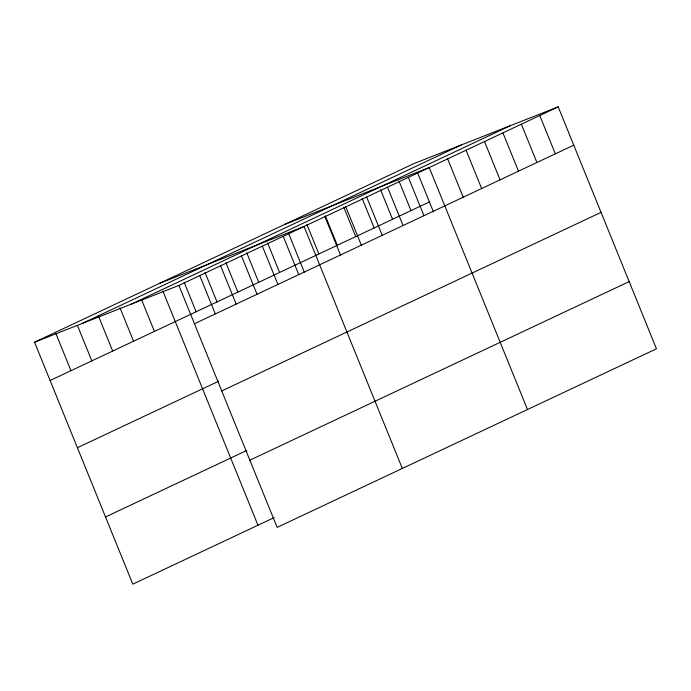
<?xml version="1.0" encoding="UTF-8"?>
<svg xmlns="http://www.w3.org/2000/svg" width="691" height="691" viewBox="0 0 691 691"><rect width="100%" height="100%" fill="white"/><g stroke="black" fill="none" stroke-linecap="round" stroke-linejoin="round"><path stroke-width="1.04" d="M274.094 517.637L132.802 584.154L34.55 342.2L413.857 163.612L558.198 106.846L656.45 348.8L277.143 527.388L178.891 285.426L558.198 106.846M82.186 323.466L461.493 144.877M131.255 304.161L510.571 125.581M50.106 380.516L429.413 201.936M194.456 323.742L573.763 145.162M77.401 447.716L218.693 381.199M221.742 390.942L601.049 212.362M105.516 516.954L246.808 450.437M249.857 460.18L629.164 281.6M284.891 224.333L429.232 167.559L527.483 409.521M159.725 283.267L304.066 226.493L402.317 468.455M34.55 342.2L178.891 285.426M539.775 115.518L555.339 153.834M521.351 124.19L536.916 162.506M502.927 132.862L518.492 171.187M484.503 141.534L500.068 179.859M466.08 150.215L481.644 188.531M447.656 158.887L463.22 197.203M417.45 172.456L433.43 211.817M408.372 177.38L423.937 215.704M399.027 181.128L410.998 210.608M387.513 187.201L403.069 225.525M380.603 189.809L392.574 219.28M366.653 197.03L382.209 235.346M362.179 198.481L374.151 227.952M345.785 206.851L361.35 245.167M343.755 207.153L355.727 236.633M325.331 215.825L337.303 245.305M324.925 216.672L340.49 254.988M306.908 224.506L318.879 253.977M288.484 233.178L304.463 272.539M283.206 236.313L298.762 274.638M267.624 242.999L279.587 272.479M262.338 246.134L277.903 284.459M246.756 252.82L258.728 282.299M241.479 255.955L257.035 294.28M225.897 262.64L237.868 292.12M220.619 265.785L236.175 304.1M205.037 272.461L217.009 301.941M199.751 275.605L215.316 313.921M184.177 282.291L196.14 311.762M162.912 291.127L257.968 525.229M141.655 299.963L154.421 331.404M119.992 307.823L133.562 341.233M98.329 315.683L112.693 351.054M77.47 325.504L91.834 360.875M55.807 333.356L70.974 370.696"/></g></svg>
